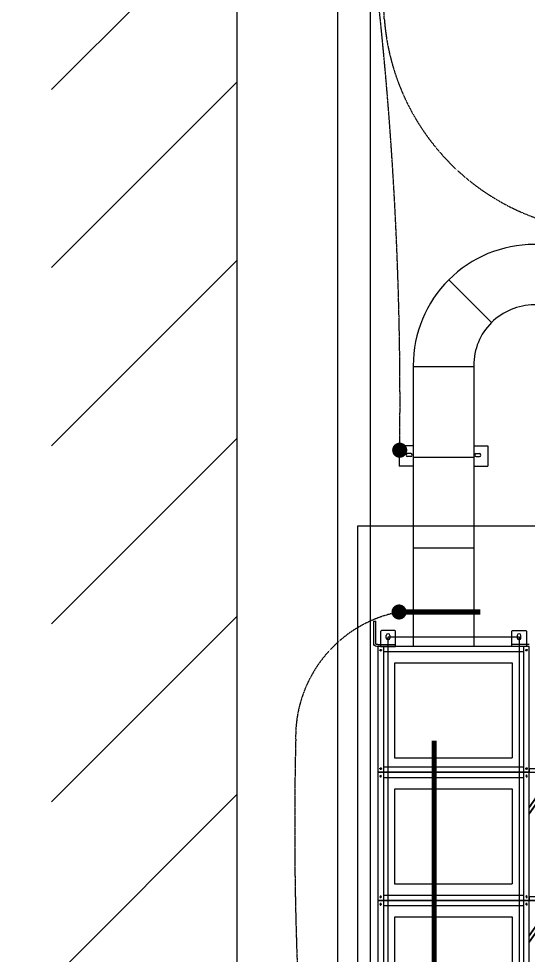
# Model space of a CAD drawing. Extents: x -408 to 1508121, y -29672 to 868845.
# Drawn here: x 1338292 to 1340819, y 370271 to 374919 of the extents above; entities that cross this region are included whole.
import ezdxf

# ---------------------------------------------------------------- set-up
doc = ezdxf.new("R2010")
doc.units = 0
doc.header["$MEASUREMENT"] = 0
doc.linetypes.add('HIDDEN2', pattern=[4, 2.5, -1.5])
doc.linetypes.add('HIDDEN3', pattern=[2.381, 1.587, -0.794])
doc.layers.get('0').update_dxf_attribs({"lineweight": 25})
for name, color, linetype in [('A_Bldg Exist', 8, 'Continuous'), ('Cable Ladder New', 2, 'Continuous'), ('EARTH', 6, 'Continuous'), ('Fence Plan Exist', 8, 'FENCE-COMPOUND'), ('Hatch-Areas', 9, 'Continuous'), ('OOC', 2, 'Continuous'), ('SH-Wall', 2, 'Continuous')]:
    doc.layers.add(name, color=color, linetype=linetype)
doc.styles.add('ISOCP', font='isocp.shx')
doc.linetypes.add('FENCE-COMPOUND', pattern='A,12,-3.5,["/",ISOCP,S=2.5,R=0,X=-2.5,Y=-1.25],-0.25', length=15.75)

# ---------------------------------------------------------------- blocks, each defined once
blk = doc.blocks.new('odus')
at = {"layer": 'SH-Wall', "color": 8, "linetype": 'HIDDEN2'}
for p, q in [((0, -26.6), (636, -26.6)), ((26.6, -723.4), (26.6, -26.6)), ((609.4, -26.6), (609.4, -723.4)), ((636, -723.4), (0, -723.4))]:
    blk.add_line(p, q, dxfattribs=at)
at = {"layer": 'SH-Wall', "color": 8}
for p, q in [((-17.5, -779.2), (-82.7, -858.5)), ((-82.7, -1277.4), (-82.7, -858.5)), ((-17.5, -1356.7), (-82.7, -1277.4))]:
    blk.add_line(p, q, dxfattribs=at)
at = {"layer": 'SH-Wall'}
for p, q in [((7.9, -864), (171.6, -750)), ((9, -865.7), (175.1, -750)), ((18.2, -878.8), (203, -750)), ((19.3, -880.4), (206.5, -750)), ((92, -807.8), (101.2, -820.9)), ((7.9, -864), (19.3, -880.4))]:
    blk.add_line(p, q, dxfattribs=at)
for points in [[(0, 0), (636, 0), (636, -750), (0, -750)], [(0, -750), (0, -1386), (-17.5, -1386), (-17.5, -750)]]:
    blk.add_lwpolyline(points, close=True, dxfattribs=at)
at = {"layer": 'SH-Wall', "color": 8, "linetype": 'HIDDEN2'}
blk.add_lwpolyline([(83, -82.5), (553, -82.5), (553, -667.5), (83, -667.5)], close=True, dxfattribs=at)
at = {"layer": 'SH-Wall'}
blk.add_lwpolyline([(28.7, -873.9), (28.7, -890.5), (0, -890.5), (0, -854.3), (21.9, -854.3)], dxfattribs=at)
at = {"layer": 'SH-Wall', "color": 8, "linetype": 'HIDDEN2'}
for centre in [(18.5, -13.3), (617.5, -13.3), (18.5, -736.7), (617.5, -736.7)]:
    blk.add_circle(centre, 4, dxfattribs=at)
at = {"layer": 'SH-Wall'}
for centre in [(102.7, -810.2), (109.7, -805.2)]:
    blk.add_circle(centre, 1.72, dxfattribs=at)
at = {"layer": 'SH-Wall', "color": 8, "linetype": 'HIDDEN2'}
blk.add_arc((0, -750), 636, 270, 0, dxfattribs=at)
blk = doc.blocks.new('GFHGF')
at = {"layer": 'SH-Wall'}
for p, q in [((723030.4, 419589.4), (723039.9, 419589.4)), ((723051.4, 419473.4), (723138.3, 419473.4)), ((723801.4, 419473.4), (723714.5, 419473.4))]:
    blk.add_line(p, q, dxfattribs=at)
at = {"layer": 'SH-Wall', "color": 8, "linetype": 'HIDDEN2'}
for p, q in [((723078, 419463.9), (723078, 418839.2)), ((723774.8, 418839.2), (723774.8, 419463.9)), ((723774.8, 419437.3), (723078, 419437.3)), ((723078, 418865.8), (723774.8, 418865.8))]:
    blk.add_line(p, q, dxfattribs=at)
at = {"layer": 'SH-Wall'}
for points in [[(724451.4, 420061.9), (724451.4, 415061.9), (722951.4, 415061.9), (722951.4, 420061.9), (724451.4, 420061.9)], [(723092.4, 419505.9), (723092.4, 419517.9)], [(723110.4, 419517.9), (723110.4, 419505.9)], [(723742.4, 419517.9), (723742.4, 419505.9)], [(723760.4, 419505.9), (723760.4, 419517.9)]]:
    blk.add_lwpolyline(points, dxfattribs=at)
for points in [[(723051.4, 419463.9), (723045.4, 419463.9, -0.414214), (723030.4, 419478.9), (723030.4, 419589.4)], [(723051.4, 419473.4), (723045.4, 419473.4, -0.414214), (723039.9, 419478.9), (723039.9, 419589.4)]]:
    blk.add_lwpolyline(points, format="xyb", dxfattribs=at)
for points in [[(723064.5, 419537.6), (723064.5, 419463.9), (723138.3, 419463.9), (723138.3, 419537.6, 0.414214), (723131.9, 419543.9), (723070.9, 419543.9, 0.414214)], [(723788.3, 419537.6), (723788.3, 419463.9), (723714.5, 419463.9), (723714.5, 419537.6, -0.414214), (723720.9, 419543.9), (723781.9, 419543.9, -0.414214)]]:
    blk.add_lwpolyline(points, format="xyb", close=True, dxfattribs=at)
at = {"layer": 'SH-Wall', "color": 8}
blk.add_lwpolyline([(723101.4, 415611.9), (723101.4, 419511.9), (723751.4, 419511.9), (723751.4, 415611.9)], close=True, dxfattribs=at)
at = {"layer": 'SH-Wall'}
blk.add_lwpolyline([(723051.4, 419463.9), (723051.4, 418839.2), (723801.4, 418839.2), (723801.4, 419463.9)], close=True, dxfattribs=at)
at = {"layer": 'SH-Wall', "color": 8, "linetype": 'HIDDEN2'}
blk.add_lwpolyline([(723133.9, 419380.9), (723133.9, 418910.9), (723718.9, 418910.9), (723718.9, 419380.9)], close=True, dxfattribs=at)
for centre in [(723064.7, 419445.4), (723788.1, 419445.4), (723064.7, 418857.7), (723788.1, 418857.7)]:
    blk.add_circle(centre, 4, dxfattribs=at)
at = {"layer": 'SH-Wall'}
for centre, start, end in [((723101.4, 419517.9), 0, 180), ((723101.4, 419505.9), 180, 0), ((723751.4, 419517.9), 0, 180), ((723751.4, 419505.9), 180, 0)]:
    blk.add_arc(centre, 9, start, end, dxfattribs=at)
at = {"xscale": -1, "rotation": 90}
for p in [(723051.4, 418839.2), (723051.4, 418203.2)]:
    blk.add_blockref('odus', p, dxfattribs=at)

msp = doc.modelspace()

# ---------------------------------------------------------------- hatches: boundary and pattern name
at = {"layer": 'Hatch-Areas'}
h = msp.add_hatch(dxfattribs=at)
h.set_pattern_fill('ANSI31', color=256, scale=5000)
h.set_pattern_definition([(45, (605403.5, -45588.06), (-441.94174, 441.94174), [])])
h.paths.add_polyline_path([(1339373.8, 376340.6), (1323008.3, 376340.6), (1323008.3, 360207.7), (1339373.8, 360207.7)])
h.paths.add_polyline_path([(1338454, 375420.9), (1338454, 361127.4), (1323928, 361127.4), (1323928, 375420.9)], flags=16)

# ---------------------------------------------------------------- linework, layer by layer
at = {"layer": 'A_Bldg Exist'}
msp.add_lwpolyline([(1323008.3, 376340.6), (1339373.8, 376340.6), (1339373.8, 360207.7), (1323008.3, 360207.7)], close=True, dxfattribs=at)
at = {"layer": 'Cable Ladder New'}
for p, q in [((1340636.6, 373411), (1340424.5, 373623.1)), ((1340548.7, 373192.2), (1340248.7, 373192.2)), ((1340178.7, 372798.7), (1340178.7, 372698.7)), ((1340248.7, 372798.7), (1340178.7, 372798.7)), ((1340548.7, 372798.7), (1340618.7, 372798.7)), ((1340618.7, 372798.7), (1340618.7, 372698.7)), ((1340236.7, 372760.7), (1340220.7, 372760.7)), ((1340236.7, 372746.7), (1340220.7, 372746.7)), ((1340560.7, 372760.7), (1340576.7, 372760.7)), ((1340560.7, 372746.7), (1340576.7, 372746.7)), ((1340248.7, 372698.7), (1340178.7, 372698.7)), ((1340548.7, 372742.2), (1340248.7, 372742.2)), ((1340548.7, 372698.7), (1340618.7, 372698.7)), ((1340548.7, 372292.2), (1340248.7, 372292.2))]:
    msp.add_line(p, q, dxfattribs=at)
for points in [[(1342560.6, 373798.9), (1340848.7, 373798.9, 0.414214), (1340248.7, 373198.9), (1340248.7, 371803.7)], [(1342456.3, 373498.9), (1340848.7, 373498.9, 0.414214), (1340548.7, 373198.9), (1340548.7, 371803.7)]]:
    msp.add_lwpolyline(points, format="xyb", dxfattribs=at)
for centre, start, end in [((1340220.7, 372753.7), 90, 270), ((1340236.7, 372753.7), 270, 90), ((1340560.7, 372753.7), 90, 270), ((1340576.7, 372753.7), 270, 90)]:
    msp.add_arc(centre, 7, start, end, dxfattribs=at)
at = {"layer": 'EARTH'}
msp.add_lwpolyline([(1341365.1, 375349.9), (1340035.4, 375349.9), (1340035.4, 367291.7), (1341365.1, 367291.7)], dxfattribs=at)
at = {"layer": 'EARTH', "linetype": 'HIDDEN3'}
for points in [[(1340181.5, 372777.7, 0.034805), (1340035.4, 375349.9, -2.557997)], [(1341128.2, 373868.9, -0.363788), (1340105, 374918.5, 0.062891), (1340035.4, 375349.9, -8.1863)], [(1339679.7, 370070.2, -0.017333), (1339665.6, 371339.2, -0.367002), (1340178.1, 371974.7, -1.60644)]]:
    msp.add_lwpolyline(points, format="xyb", dxfattribs=at)
at = {"layer": 'EARTH', "const_width": 37.2}
for points in [[(1340162.6, 372777.7, 1), (1340200.4, 372777.7, 1)], [(1340159.3, 371974.7, 1), (1340197, 371974.7, 1)]]:
    msp.add_lwpolyline(points, format="xyb", close=True, dxfattribs=at)
at = {"layer": 'EARTH', "const_width": 25}
for points in [[(1340581.4, 371974.7), (1340178.1, 371974.7)], [(1340352.1, 368306.9), (1340352.1, 371336.6)]]:
    msp.add_lwpolyline(points, dxfattribs=at)
at = {"layer": 'Fence Plan Exist', "ltscale": 0.5}
msp.add_lwpolyline([(1344623.8, 375721.7), (1344623.8, 367001.7), (1339873.8, 367001.7), (1339873.8, 375721.7), (1341603.8, 375721.7)], dxfattribs=at)

# ---------------------------------------------------------------- block references
at = {"layer": 'OOC'}
msp.add_blockref('GFHGF', (617022.4, -47660.3), dxfattribs=at)

doc.saveas('drawing.dxf')
